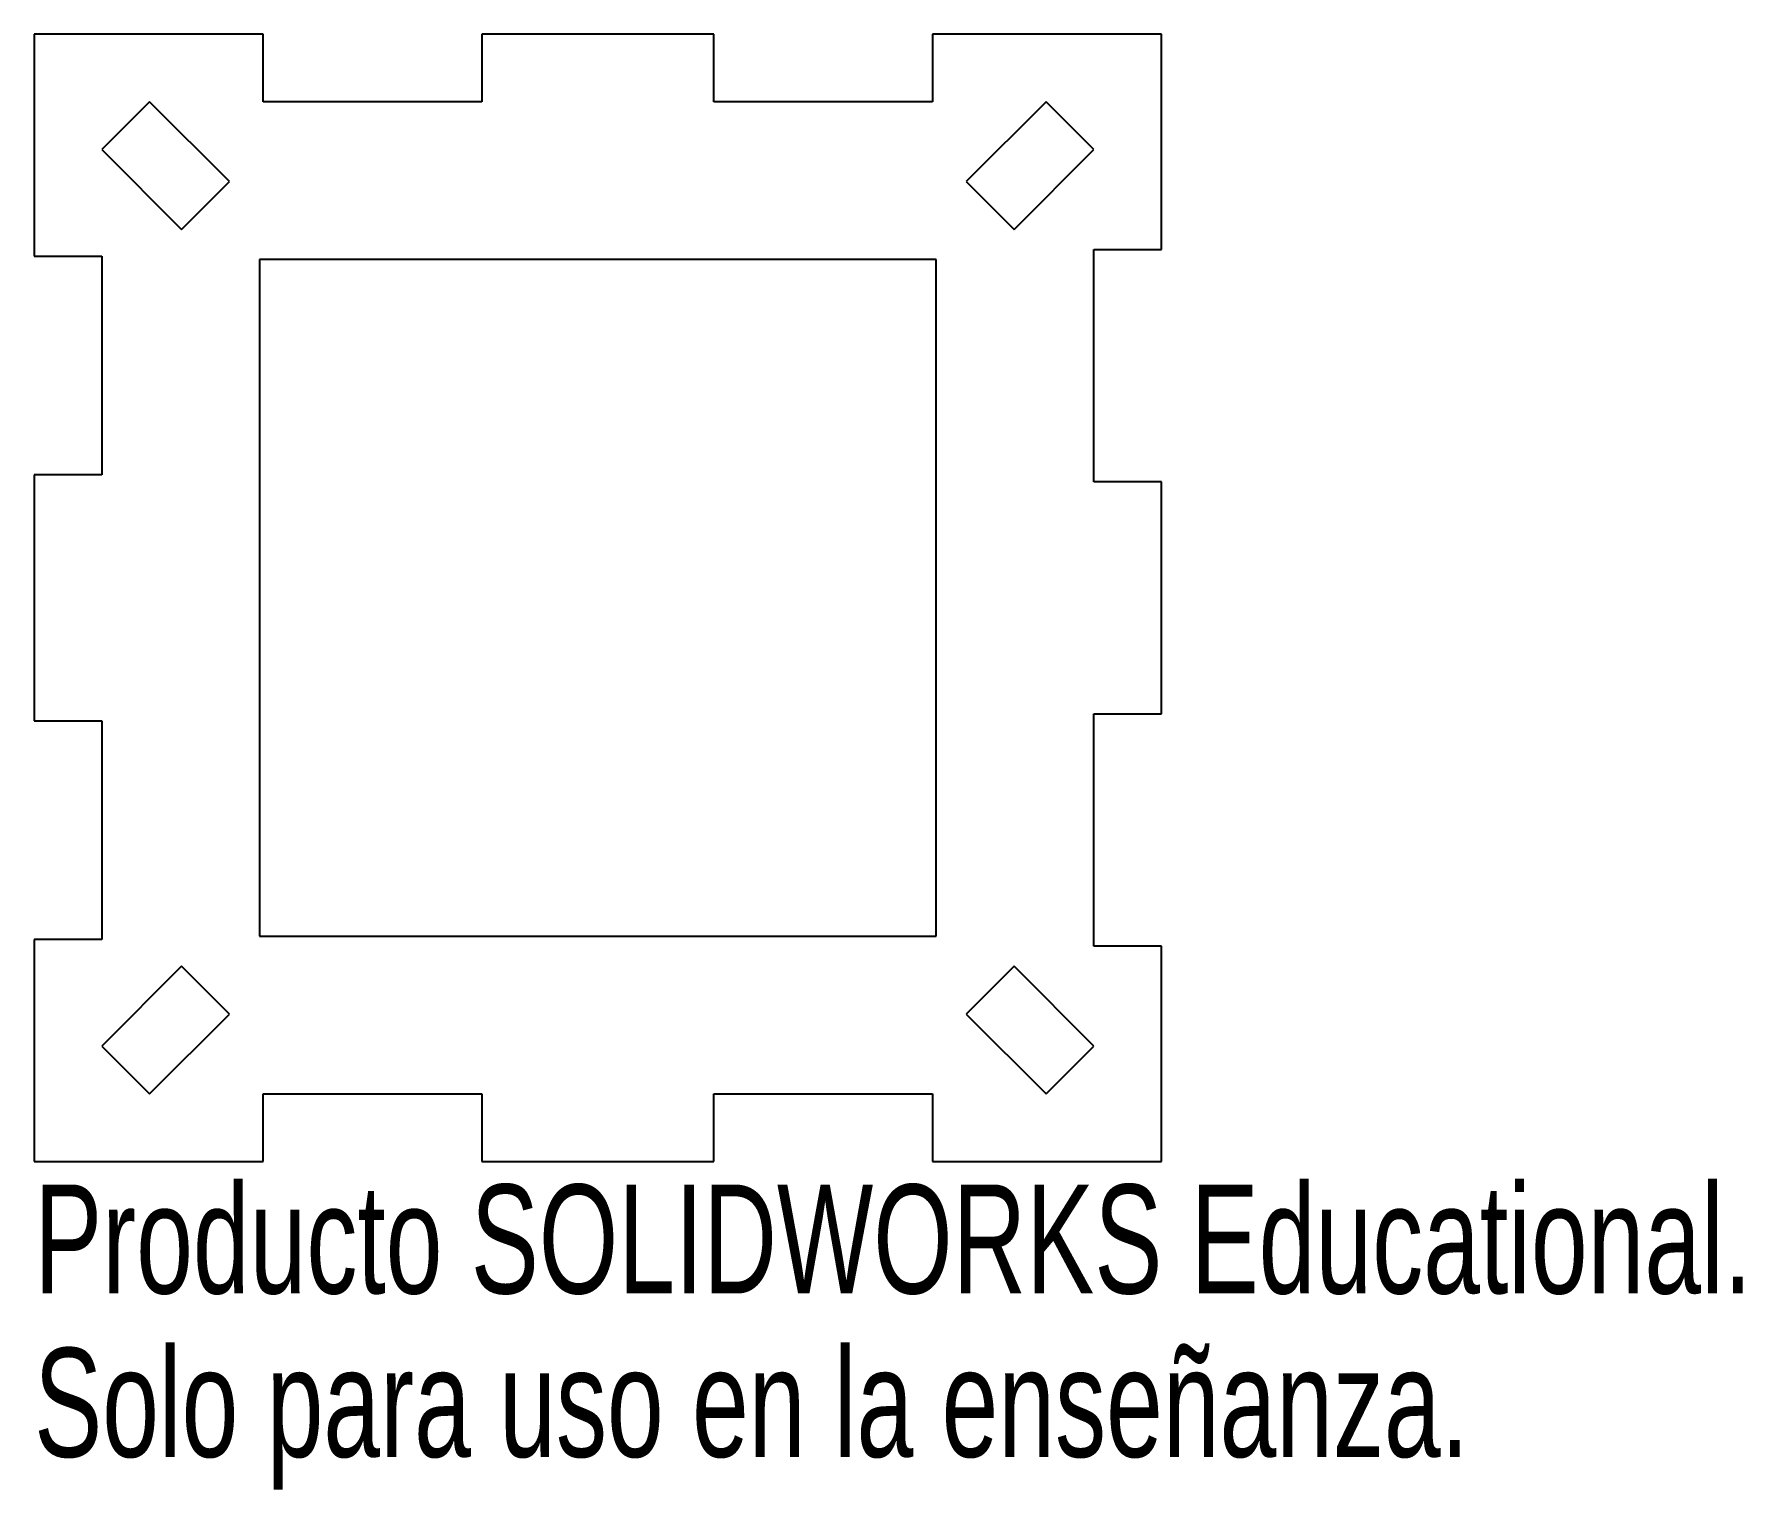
# Model space of a CAD drawing. Header units: millimetres. Extents: x -25 to 50.8, y -39.6 to 25.
import ezdxf

# ---------------------------------------------------------------- set-up
doc = ezdxf.new("R2010")
doc.units = ezdxf.units.MM
doc.styles.add('SLDTEXTSTYLE0', font='TXT', dxfattribs={"width": 0.7})

msp = doc.modelspace()

# ---------------------------------------------------------------- linework, layer by layer
at = {"color": 7, "linetype": 'Continuous', "lineweight": 25}
for p, q in [((-14.85, 25), (-25, 25)), ((-25, 25), (-25, 15.15)), ((-14.85, 22), (-14.85, 25)), ((5.15, 25), (-5.15, 25)), ((-5.15, 25), (-5.15, 22)), ((5.15, 22), (5.15, 25)), ((25, 25), (14.85, 25)), ((14.85, 25), (14.85, 22)), ((25, 15.45), (25, 25)), ((-19.879, 22), (-22, 19.879)), ((-16.343, 18.464), (-19.879, 22)), ((-5.15, 22), (-14.85, 22)), ((14.85, 22), (5.15, 22)), ((19.879, 22), (16.343, 18.464)), ((22, 19.879), (19.879, 22)), ((-22, 19.879), (-18.464, 16.343)), ((18.464, 16.343), (22, 19.879)), ((-18.464, 16.343), (-16.343, 18.464)), ((16.343, 18.464), (18.464, 16.343)), ((22, 5.15), (22, 15.45)), ((22, 15.45), (25, 15.45)), ((-25, 15.15), (-22, 15.15)), ((-22, 15.15), (-22, 5.45)), ((-15, 15), (-15, -15)), ((15, 15), (-15, 15)), ((15, -15), (15, 15)), ((-22, 5.45), (-25, 5.45)), ((-25, 5.45), (-25, -5.45)), ((25, 5.15), (22, 5.15)), ((25, -5.15), (25, 5.15)), ((22, -15.45), (22, -5.15)), ((22, -5.15), (25, -5.15)), ((-25, -5.45), (-22, -5.45)), ((-22, -5.45), (-22, -15.15)), ((-22, -15.15), (-25, -15.15)), ((-25, -15.15), (-25, -25)), ((-15, -15), (15, -15)), ((25, -15.45), (22, -15.45)), ((25, -25), (25, -15.45)), ((-18.464, -16.343), (-22, -19.879)), ((-16.343, -18.464), (-18.464, -16.343)), ((18.464, -16.343), (16.343, -18.464)), ((22, -19.879), (18.464, -16.343)), ((-19.879, -22), (-16.343, -18.464)), ((16.343, -18.464), (19.879, -22)), ((-22, -19.879), (-19.879, -22)), ((19.879, -22), (22, -19.879)), ((-14.85, -25), (-14.85, -22)), ((-14.85, -22), (-5.15, -22)), ((-5.15, -22), (-5.15, -25)), ((5.15, -25), (5.15, -22)), ((5.15, -22), (14.85, -22)), ((14.85, -22), (14.85, -25)), ((-25, -25), (-14.85, -25)), ((-5.15, -25), (5.15, -25)), ((14.85, -25), (25, -25))]:
    msp.add_line(p, q, dxfattribs=at)

# ---------------------------------------------------------------- texts
at = {"color": 7, "linetype": 'Continuous', "char_height": 4.83362, "attachment_point": 1, "style": 'SLDTEXTSTYLE0'}
for s, insert in [('Producto SOLIDWORKS Educational.', (-25, -26.02)), ('Solo para uso en la enseñanza.', (-25, -33.27))]:
    msp.add_mtext(s, dxfattribs=dict(at, insert=insert))

doc.saveas('drawing.dxf')
